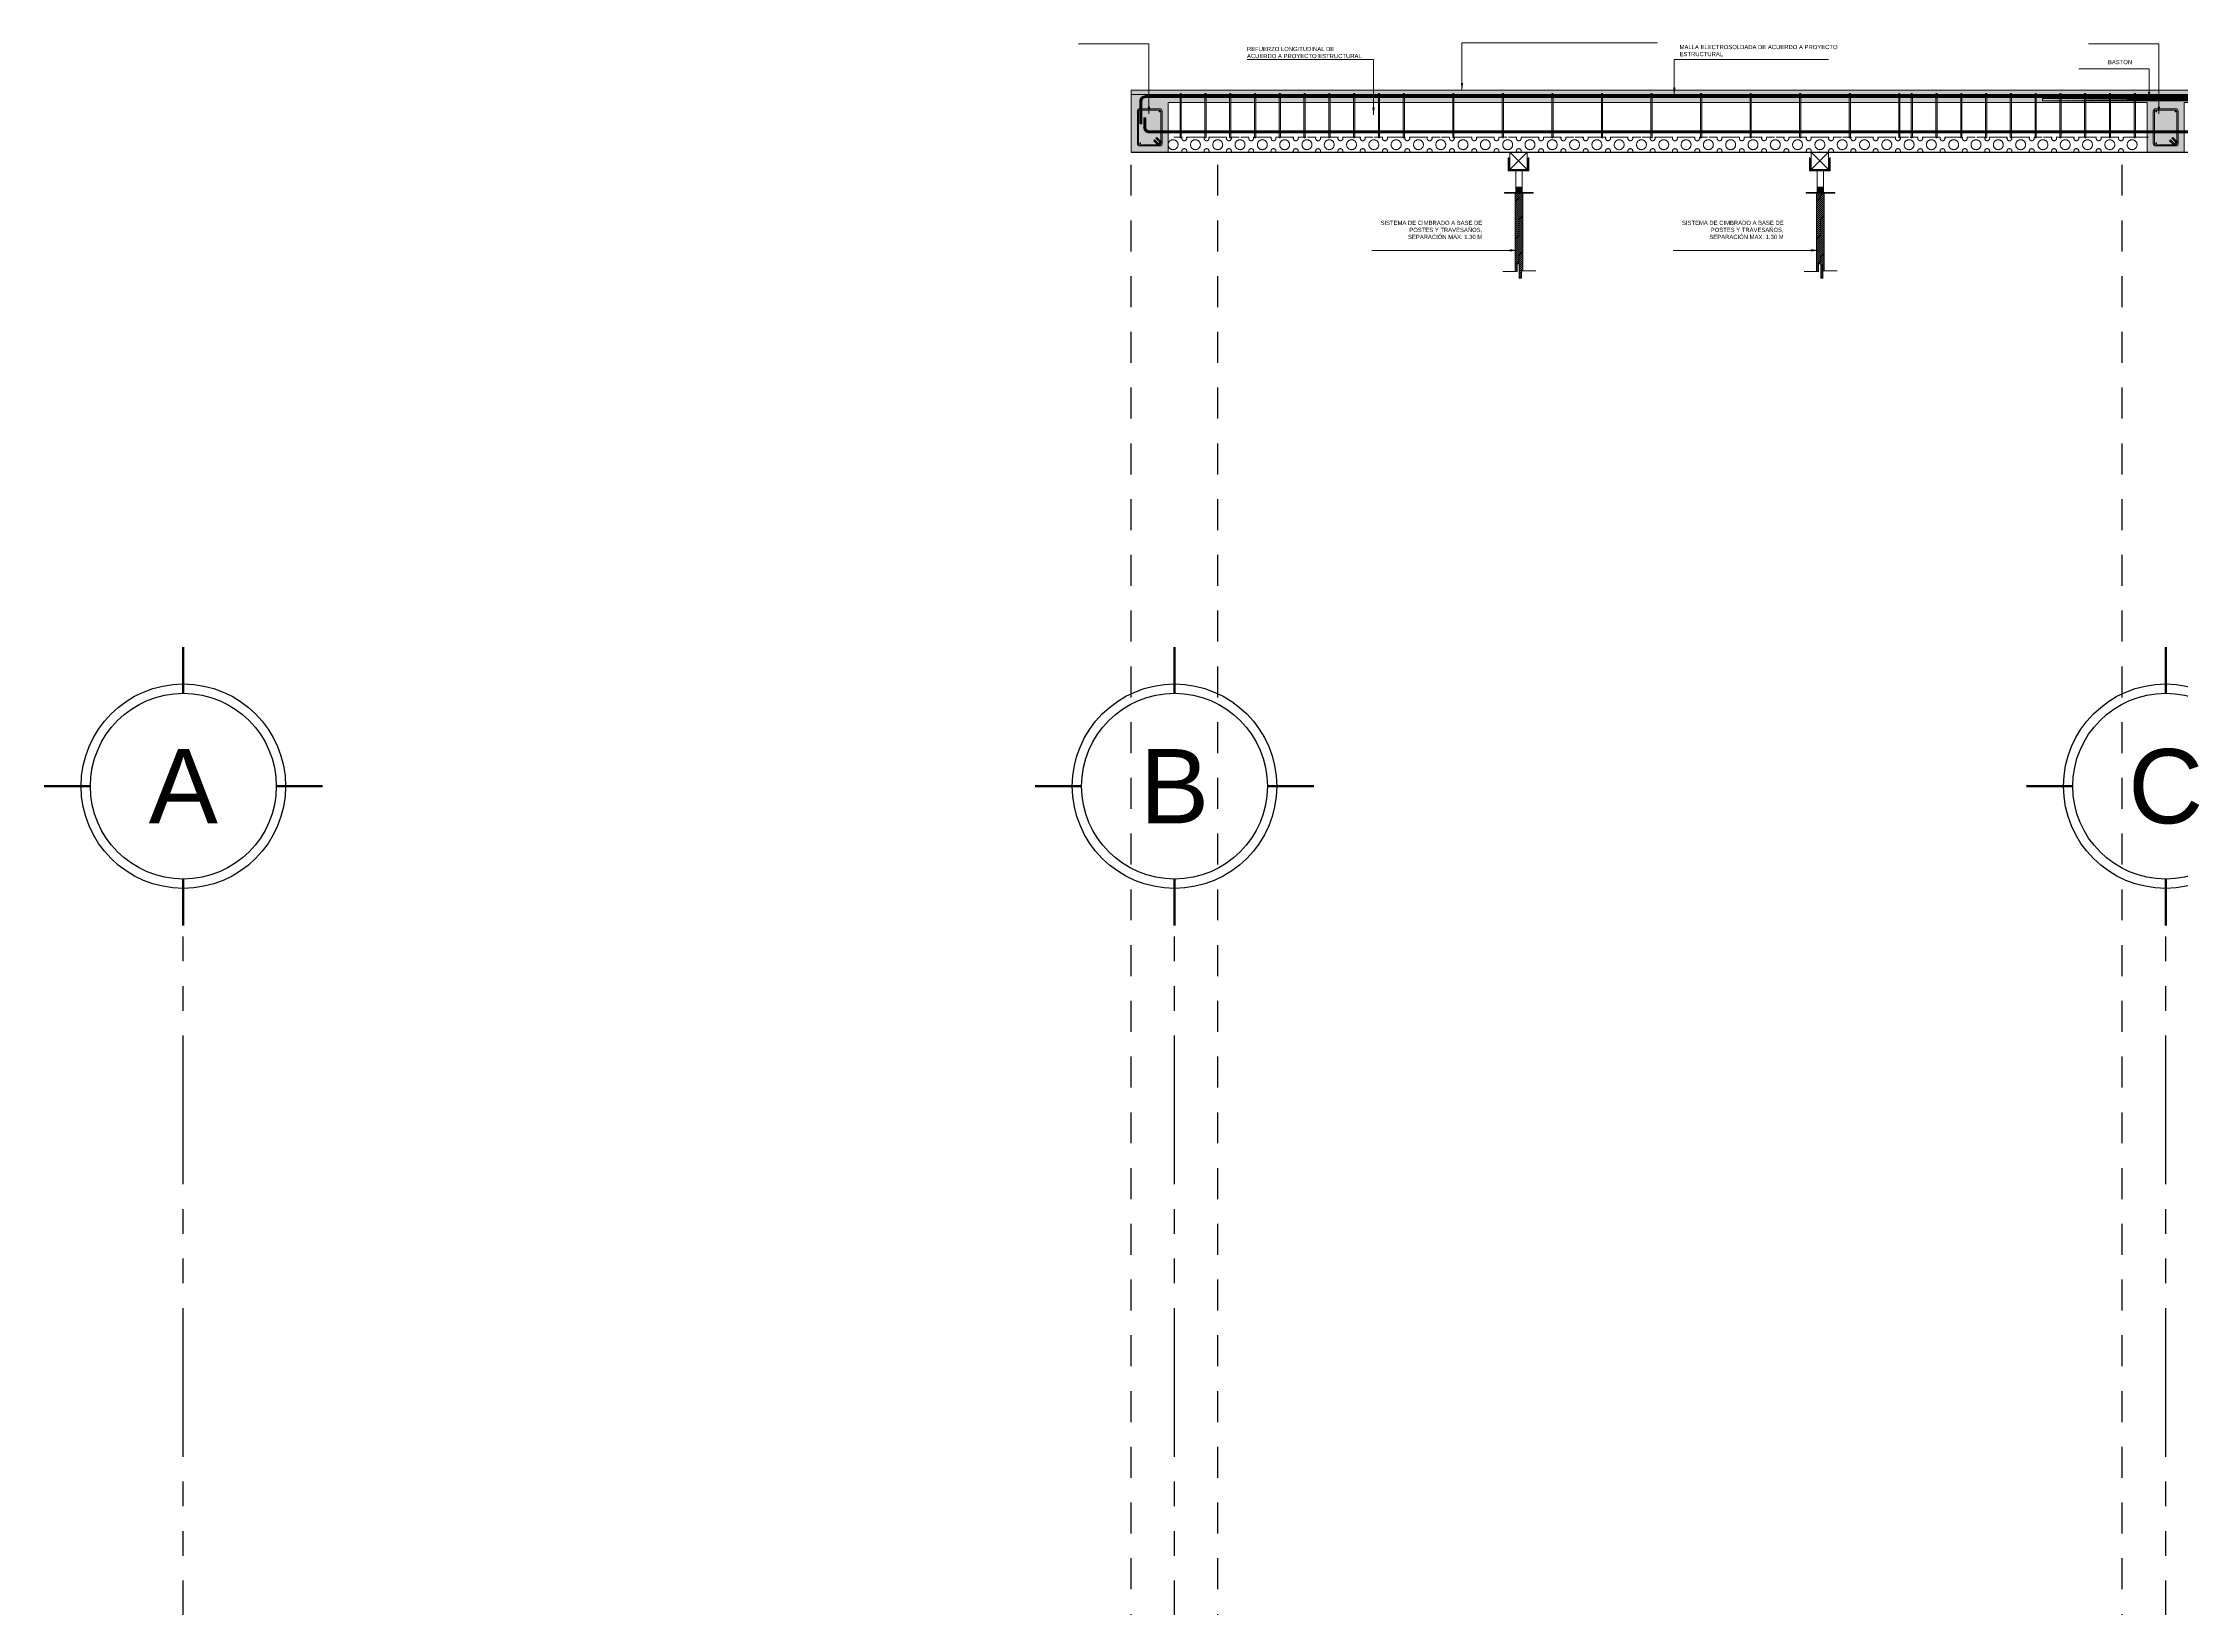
# Model space of a CAD drawing. Header units: millimetres. Extents: x 2248 to 2332, y 0 to 1240.
# Drawn here: x 2253.15 to 2261.78, y 1190.89 to 1197.21 of the extents above; entities that cross this region are included whole.
import ezdxf
from ezdxf.enums import TextEntityAlignment as Align

# ---------------------------------------------------------------- set-up
doc = ezdxf.new("R2010")
doc.units = ezdxf.units.MM
for name, pattern in [('HIDDEN', [0.375, 0.25, -0.125]), ('HIDDEN2', [0.1875, 0.125, -0.0625]), ('Xref_Ejes$0$ACAD_ISO05W100', [33, 24, -3, 0, -3, 0, -3])]:
    doc.linetypes.add(name, pattern=pattern)
for name, color, linetype, lineweight in [('0-SIMBOLOGÍA', 7, 'Continuous', 0), ('00-ACERO', 5, 'Continuous', 0), ('00-CIMBRA', 40, 'Continuous', 0), ('00-CONCRETO', 8, 'Continuous', 0), ('00-LETREROS 1', 7, 'Continuous', 0), ('02-MAKROS', 202, 'Continuous', 0), ('02-MAKROS-CANALETA 2 corrida', 252, 'Continuous', 0), ('SECC. NERVADURA', 7, 'Continuous', 20)]:
    doc.layers.add(name, color=color, linetype=linetype, lineweight=lineweight)
for name, color, linetype in [('00-VIGAS', 1, 'Continuous'), ('Xref_Ejes$0$00-EJES', 1, 'Xref_Ejes$0$ACAD_ISO05W100'), ('Xref_Ejes$0$Globo Eje', 1, 'Continuous'), ('Xref_Ejes$0$Texto', 7, 'Continuous')]:
    doc.layers.add(name, color=color, linetype=linetype)
doc.styles.add('out', font='arial.ttf')
doc.styles.get("Standard").update_dxf_attribs({"font": 'arial.ttf'})
doc.styles.add('TEXTO DETALLES', font='arial.ttf', dxfattribs={"height": 0.017})
doc.styles.add('Xref_Ejes$0$Arial', font='arial.ttf')
doc.linetypes.add('ZIGZAG', pattern='A,0.00254,-5.08,[131,ltypeshp.shx,S=5.08,R=0,X=-5.08,Y=0],-10.16,[131,ltypeshp.shx,S=5.08,R=180,X=5.08,Y=0],-5.08', length=20.32254)
doc.dimstyles.new('DETALLES M', dxfattribs={"dimtxt": 0.027, "dimasz": 0.03, "dimexe": 0.03, "dimexo": 0, "dimgap": 0.038, "dimtad": 0, "dimtih": 1, "dimtoh": 1, "dimzin": 3, "dimdsep": 46, "dimtxsty": 'Standard', "dimblk": 'ORIGIN', "dimcen": 0.025, "dimclrd": 256, "dimclre": 256, "dimclrt": 3, "dimadec": 0, "dimazin": 0, "dimtfac": 1, "dimtix": 1, "dimtmove": 0, "dimatfit": 3, "dimfxl": 1, "dimtvp": 0.84, "dimfrac": 1, "dimtolj": 1, "dimtzin": 0, "dimlwd": -1, "dimlwe": -1, "dimarcsym": 0})

# ---------------------------------------------------------------- blocks, each defined once
blk = doc.blocks.new('*U41')
at = {"layer": 'Xref_Ejes$0$Globo Eje', "ltscale": 0.025, "const_width": 0.00938}
for points in [[(0, 0.5625), (0, 0.375)], [(-0.375, 0), (-0.5625, 0)], [(0.5625, 0), (0.375, 0)], [(0, -0.375), (0, -0.5625)]]:
    blk.add_lwpolyline(points, dxfattribs=at)
at = {"layer": 'Xref_Ejes$0$Globo Eje', "ltscale": 0.025}
for radius in [0.4125, 0.375]:
    blk.add_circle((0, 0), radius, dxfattribs=at)
at = {"layer": 'Xref_Ejes$0$Texto', "color": 7, "ltscale": 0.025, "style": 'Xref_Ejes$0$Arial'}
blk.add_attdef('EJE', text='', height=0.3, dxfattribs=at).set_placement((0, 0), align=Align.MIDDLE_CENTER)
blk = doc.blocks.new('Xref_Ejes')
at = {"layer": 'Xref_Ejes$0$00-EJES', "ltscale": 0.025}
for p, q in [((0, -8.9568), (0, 12.9873)), ((4, -8.9568), (4, 12.9873)), ((8, -8.9568), (8, 12.9873))]:
    blk.add_line(p, q, dxfattribs=at)
for p, values in [((0, 13.5498), {'EJE': 'A'}), ((4, 13.5498), {'EJE': 'B'}), ((8, 13.5498), {'EJE': 'C'})]:
    blk.add_blockref('*U41', p, dxfattribs=at).add_auto_attribs(values)
blk = doc.blocks.new('armex')
at = {"layer": '00-ACERO'}
for p, q in [((2257.1717, 1197.1046), (2257.1717, 1197.2356)), ((2257.1767, 1197.1051), (2257.1767, 1197.2355)), ((2257.1821, 1197.2451), (2257.2617, 1197.2451)), ((2257.1823, 1197.2401), (2257.2617, 1197.2401)), ((2257.2667, 1197.2358), (2257.2665, 1197.1139)), ((2257.2717, 1197.2359), (2257.2717, 1197.1087)), ((2257.2468, 1197.1262), (2257.2503, 1197.1298)), ((2257.2667, 1197.1063), (2257.2468, 1197.1262)), ((2257.2717, 1197.1083), (2257.2503, 1197.1298)), ((2257.2617, 1197.0951), (2257.1817, 1197.0951)), ((2257.2618, 1197.1001), (2257.1818, 1197.1001)), ((2257.2376, 1197.1164), (2257.2412, 1197.1199)), ((2257.254, 1197.1001), (2257.2376, 1197.1164)), ((2257.261, 1197.1001), (2257.2412, 1197.1199)), ((2257.2667, 1197.1063), (2257.2667, 1197.1051))]:
    blk.add_line(p, q, dxfattribs=at)
at = {"layer": '00-ACERO', "const_width": 0.0035}
for points in [[(2257.1818, 1197.234, 1), (2257.1853, 1197.234, 1)], [(2257.2627, 1197.234, -1), (2257.2592, 1197.234, -1)], [(2257.1818, 1197.1062, -1), (2257.1853, 1197.1062, -1)], [(2257.2627, 1197.1062, 1), (2257.2592, 1197.1062, 1)]]:
    blk.add_lwpolyline(points, format="xyb", close=True, dxfattribs=at)
at = {"layer": '00-ACERO'}
for centre, radius, start, end in [((2257.1817, 1197.2351), 0.01, 87.72555, 182.27467), ((2257.1818, 1197.2351), 0.00506, 84.47253, 183.79272), ((2257.2617, 1197.2351), 0.01, 0, 90), ((2257.2617, 1197.2351), 0.005, 0, 90), ((2257.1817, 1197.1051), 0.01, 180, 270), ((2257.1817, 1197.1051), 0.005, 180, 270), ((2257.2615, 1197.1057), 0.0106, 271.26967, 14.43797), ((2257.2617, 1197.1051), 0.005, 270, 1.97058)]:
    blk.add_arc(centre, radius, start, end, dxfattribs=at)
blk = doc.blocks.new('*U487')
at = {"layer": '00-ACERO', "ltscale": 0.05}
h = blk.add_hatch(color=256, dxfattribs=at)
edge = h.paths.add_edge_path()
edge.add_line((-0.0005, 0.0893), (0.0005, 0.0893))
edge.add_arc((0.0005, 0.0873), 0.002, 0, 90, ccw=False)
edge.add_line((0.0025, 0.0873), (0.0025, -0.0873))
edge.add_arc((0.0005, -0.0873), 0.002, -90, 0, ccw=False)
edge.add_line((0.0005, -0.0893), (-0.0005, -0.0893))
edge.add_arc((-0.0005, -0.0873), 0.002, 180, 270, ccw=False)
edge.add_line((-0.0025, -0.0873), (-0.0025, 0.0873))
edge.add_arc((-0.0005, 0.0873), 0.002, 90, 180, ccw=False)
at = {"layer": '00-ACERO'}
blk.add_lwpolyline([(-0.0005, 0.0893), (0.0005, 0.0893, -0.414214), (0.0025, 0.0873), (0.0025, -0.0873, -0.414214), (0.0005, -0.0893), (-0.0005, -0.0893, -0.414214), (-0.0025, -0.0873), (-0.0025, 0.0873, -0.414214)], format="xyb", close=True, dxfattribs=at)
blk = doc.blocks.new('*U489')
at = {"layer": '02-MAKROS', "color": 0, "linetype": 'ByBlock', "lineweight": -2, "transparency": 16777216}
for p in [(0, 0), (0.1, 0), (0.2, 0), (0.3, 0), (0.4, 0), (0.5, 0), (0.6, 0), (0.7, 0), (0.8, 0), (0.9, 0)]:
    blk.add_blockref('*U487', p, dxfattribs=at)
blk = doc.blocks.new('*U491')
at = {"layer": '00-ACERO', "ltscale": 0.05}
h = blk.add_hatch(color=256, dxfattribs=at)
edge = h.paths.add_edge_path()
edge.add_line((-0.0005, 0.0893), (0.0005, 0.0893))
edge.add_arc((0.0005, 0.0873), 0.002, 0, 90, ccw=False)
edge.add_line((0.0025, 0.0873), (0.0025, -0.0873))
edge.add_arc((0.0005, -0.0873), 0.002, -90, 0, ccw=False)
edge.add_line((0.0005, -0.0893), (-0.0005, -0.0893))
edge.add_arc((-0.0005, -0.0873), 0.002, 180, 270, ccw=False)
edge.add_line((-0.0025, -0.0873), (-0.0025, 0.0873))
edge.add_arc((-0.0005, 0.0873), 0.002, 90, 180, ccw=False)
at = {"layer": '00-ACERO'}
blk.add_lwpolyline([(-0.0005, 0.0893), (0.0005, 0.0893, -0.414214), (0.0025, 0.0873), (0.0025, -0.0873, -0.414214), (0.0005, -0.0893), (-0.0005, -0.0893, -0.414214), (-0.0025, -0.0873), (-0.0025, 0.0873, -0.414214)], format="xyb", close=True, dxfattribs=at)
blk = doc.blocks.new('*U490')
at = {"layer": '02-MAKROS', "color": 0, "linetype": 'ByBlock', "lineweight": -2, "transparency": 16777216}
for p in [(0, 0), (0.1, 0), (0.2, 0), (0.3, 0), (0.4, 0), (0.5, 0), (0.6, 0), (0.7, 0), (0.8, 0), (0.9, 0)]:
    blk.add_blockref('*U491', p, dxfattribs=at)
blk = doc.blocks.new('*U492')
at = {"layer": '00-ACERO', "ltscale": 0.05}
h = blk.add_hatch(color=256, dxfattribs=at)
edge = h.paths.add_edge_path()
edge.add_line((-0.0005, 0.0893), (0.0005, 0.0893))
edge.add_arc((0.0005, 0.0873), 0.002, 0, 90, ccw=False)
edge.add_line((0.0025, 0.0873), (0.0025, -0.0873))
edge.add_arc((0.0005, -0.0873), 0.002, -90, 0, ccw=False)
edge.add_line((0.0005, -0.0893), (-0.0005, -0.0893))
edge.add_arc((-0.0005, -0.0873), 0.002, 180, 270, ccw=False)
edge.add_line((-0.0025, -0.0873), (-0.0025, 0.0873))
edge.add_arc((-0.0005, 0.0873), 0.002, 90, 180, ccw=False)
at = {"layer": '00-ACERO'}
blk.add_lwpolyline([(-0.0005, 0.0893), (0.0005, 0.0893, -0.414214), (0.0025, 0.0873), (0.0025, -0.0873, -0.414214), (0.0005, -0.0893), (-0.0005, -0.0893, -0.414214), (-0.0025, -0.0873), (-0.0025, 0.0873, -0.414214)], format="xyb", close=True, dxfattribs=at)
blk = doc.blocks.new('*U493')
at = {"layer": '02-MAKROS', "color": 0, "linetype": 'ByBlock', "lineweight": -2, "transparency": 16777216}
for p in [(0, 0), (0.2, 0), (0.4, 0), (0.6, 0), (0.8, 0), (1, 0), (1.2, 0), (1.4, 0), (1.6, 0), (1.8, 0)]:
    blk.add_blockref('*U492', p, dxfattribs=at)
blk = doc.blocks.new('canal')
at = {"layer": '02-MAKROS-CANALETA 2 corrida', "linetype": 'HIDDEN', "ltscale": 0.05}
for p, q in [((119.1009, 87.847), (119.0679, 87.847)), ((119.1009, 87.787), (119.0679, 87.787)), ((119.1909, 87.847), (119.1191, 87.847)), ((119.1909, 87.787), (119.1191, 87.787)), ((119.2809, 87.847), (119.2091, 87.847)), ((119.2809, 87.787), (119.2091, 87.787)), ((119.3321, 87.847), (119.2991, 87.847)), ((119.3321, 87.787), (119.2991, 87.787))]:
    blk.add_line(p, q, dxfattribs=at)
for points in [[(119.085, 87.817, -1), (119.045, 87.817, -1)], [(119.175, 87.817, -1), (119.135, 87.817, -1)], [(119.265, 87.817, -1), (119.225, 87.817, -1)], [(119.355, 87.817, -1), (119.315, 87.817, -1)]]:
    blk.add_lwpolyline(points, format="xyb", close=True, dxfattribs=at)
for centre, start, end in [((119.11, 87.8429), 155.86542, 24.13458), ((119.11, 87.7911), 335.86542, 204.13458), ((119.2, 87.8429), 155.86542, 24.13458), ((119.2, 87.7911), 335.86542, 204.13458), ((119.29, 87.8429), 155.86542, 24.13458), ((119.29, 87.7911), 335.86542, 204.13458)]:
    blk.add_arc(centre, 0.01, start, end, dxfattribs=at)
blk = doc.blocks.new('*U517')
at = {"layer": '00-VIGAS'}
blk.add_blockref('canal', (-119.2, -87.817), dxfattribs=at)
blk = doc.blocks.new('*U518')
at = {"layer": 'SECC. NERVADURA', "color": 0, "linetype": 'ByBlock', "lineweight": -2, "transparency": 16777216}
for p in [(0, 0), (0.27, 0), (0.54, 0), (0.81, 0), (1.08, 0), (1.35, 0), (1.62, 0), (1.89, 0), (2.16, 0), (2.43, 0), (2.7, 0), (2.97, 0), (3.24, 0), (3.51, 0)]:
    blk.add_blockref('*U517', p, dxfattribs=at)
blk = doc.blocks.new('CORTES')
for p, q in [((578.188, 649.857), (578.043, 649.857)), ((578.043, 649.834), (578.043, 649.857)), ((578.118, 649.834), (578.043, 649.834)), ((578.113, 650.024), (578.113, 649.88)), ((578.113, 649.88), (578.188, 649.88)), ((578.118, 649.69), (578.118, 649.834)), ((578.188, 649.88), (578.188, 649.857))]:
    blk.add_line(p, q)
blk = doc.blocks.new('_Origin')
at = {"color": 0, "linetype": 'ByBlock', "lineweight": -2}
blk.add_line((0, 0), (-1, 0), dxfattribs=at)
blk.add_circle((0, 0), 0.5, dxfattribs=at)

msp = doc.modelspace()

# ---------------------------------------------------------------- hatches: boundary and pattern name
at = {"layer": '00-ACERO', "ltscale": 0.05}
h = msp.add_hatch(dxfattribs=at)
h.set_pattern_fill('ANSI31', color=256, scale=0.0008, angle=90, style=0)
h.set_pattern_definition([(135, (2052.5681336, 1041.2833806), (-0.001796051224, -0.001796051224), [])])
edge = h.paths.add_edge_path()
edge.add_line((2271.6851, 1196.9901), (2257.6192, 1196.9901))
edge.add_line((2257.6192, 1196.9901), (2257.603, 1196.9901))
edge.add_arc((2257.603, 1196.9751), 0.015, 90, 180)
edge.add_line((2257.588, 1196.9751), (2257.588, 1196.8849))
edge.add_line((2257.588, 1196.8849), (2257.5797, 1196.8849))
edge.add_line((2257.5797, 1196.8849), (2257.5797, 1196.9751))
edge.add_arc((2257.603, 1196.9751), 0.0234, 90, 180, ccw=False)
edge.add_line((2257.603, 1196.9984), (2257.6192, 1196.9984))
edge.add_line((2257.6192, 1196.9984), (2271.6851, 1196.9984))
edge.add_line((2271.6851, 1196.9984), (2271.6851, 1196.9901))
h = msp.add_hatch(dxfattribs=at)
h.set_pattern_fill('ANSI31', color=256, scale=0.0008, angle=270, style=0)
h.set_pattern_definition([(315, (2478.8477707, 1352.5627312), (0.001796051224, 0.001796051224), [])])
edge = h.paths.add_edge_path()
edge.add_line((2259.7308, 1196.856), (2273.7967, 1196.856))
edge.add_line((2273.7967, 1196.856), (2273.8129, 1196.856))
edge.add_arc((2273.8129, 1196.871), 0.015, 270, 360)
edge.add_line((2273.8279, 1196.871), (2273.8279, 1196.9612))
edge.add_line((2273.8279, 1196.9612), (2273.8363, 1196.9612))
edge.add_line((2273.8363, 1196.9612), (2273.8363, 1196.871))
edge.add_arc((2273.8129, 1196.871), 0.0234, 270, 360, ccw=False)
edge.add_line((2273.8129, 1196.8477), (2273.7967, 1196.8477))
edge.add_line((2273.7967, 1196.8477), (2259.7308, 1196.8477))
edge.add_line((2259.7308, 1196.8477), (2259.7308, 1196.856))
h = msp.add_hatch(dxfattribs=at)
h.set_pattern_fill('ANSI31', color=256, scale=0.0008, style=0)
h.set_pattern_definition([(45, (2272.4961753, 991.0069716), (-0.001796051224, 0.001796051224), [])])
edge = h.paths.add_edge_path()
edge.add_line((2261.2221, 1196.9861), (2262.2215, 1196.9861))
edge.add_line((2261.2221, 1196.9777), (2262.2227, 1196.9777))
h = msp.add_hatch(dxfattribs=at)
h.set_pattern_fill('ANSI31', color=256, scale=0.0008, angle=90, style=0)
h.set_pattern_definition([(135, (2052.5681336, 1041.288405), (-0.001796051224, -0.001796051224), [])])
edge = h.paths.add_edge_path()
edge.add_line((2265.7967, 1196.856), (2257.6345, 1196.856))
edge.add_line((2257.6345, 1196.856), (2257.6183, 1196.856))
edge.add_arc((2257.6183, 1196.871), 0.015, 180, 270, ccw=False)
edge.add_line((2257.6033, 1196.871), (2257.6033, 1196.9089))
edge.add_line((2257.6033, 1196.9089), (2257.595, 1196.9089))
edge.add_line((2257.595, 1196.9089), (2257.595, 1196.871))
edge.add_arc((2257.6183, 1196.871), 0.0234, 180, 270)
edge.add_line((2257.6183, 1196.8477), (2257.6345, 1196.8477))
edge.add_line((2257.6345, 1196.8477), (2265.7967, 1196.8477))
edge.add_line((2265.7967, 1196.8477), (2265.7967, 1196.856))
at = {"layer": '00-CIMBRA'}
h = msp.add_hatch(dxfattribs=at)
h.set_pattern_fill('JIS_WOOD', color=256, scale=0.008, style=0)
h.set_pattern_definition([(45, (2145.109699, 1144.3501284), (-0.004, 0.004), [])])
h.paths.add_polyline_path([(2259.0938, 1196.289), (2259.1016, 1196.289), (2259.1016, 1196.3188), (2259.1109, 1196.3188), (2259.1109, 1196.2611), (2259.1201, 1196.2611), (2259.1201, 1196.2909), (2259.1253, 1196.2909), (2259.1253, 1196.6046), (2259.0938, 1196.6046)])
h = msp.add_hatch(dxfattribs=at)
h.set_pattern_fill('JIS_WOOD', color=256, scale=0.008, style=0)
h.set_pattern_definition([(45, (2146.326015, 1144.3501284), (-0.004, 0.004), [])])
h.paths.add_polyline_path([(2260.3101, 1196.289), (2260.318, 1196.289), (2260.318, 1196.3188), (2260.3272, 1196.3188), (2260.3272, 1196.2611), (2260.3365, 1196.2611), (2260.3365, 1196.2909), (2260.3416, 1196.2909), (2260.3416, 1196.6046), (2260.3101, 1196.6046)])
at = {"layer": '00-CONCRETO'}
h = msp.add_hatch(dxfattribs=at)
h.set_pattern_fill('AR-CONC', color=256, scale=0.004)
h.set_pattern_definition([(50, (2141.212618, 1105.712392), (0.0286904073, -0.0025100854), [0.003, -0.033]), (355, (2141.212618, 1105.712392), (-0.0055500533, 0.0300876853), [0.0024, -0.0264]), (100.451444, (2141.21501, 1105.712183), (0.023140354, 0.0275775996), [0.0025496077, -0.0280456845]), (46.1842, (2141.212618, 1105.72039), (0.042689653, -0.006620771), [0.0045, -0.0495]), (96.635635, (2141.216176, 1105.71984), (0.037386478, 0.038964744), [0.003824414, -0.04206855]), (351.184164, (2141.21262, 1105.72039), (0.037386478, 0.038964744), [0.0036, -0.0396]), (21, (2141.216618, 1105.718392), (0.023876282, -0.0161047556), [0.003, -0.033]), (326, (2141.216618, 1105.718392), (0.0097326133, 0.029006002), [0.0024, -0.0264]), (71.451445, (2141.218608, 1105.71705), (0.033608895, 0.012901246), [0.0025496076, -0.0280456845]), (37.5, (2141.212618, 1105.712392), (0.0004863942, 0.01331575415), [0, -0.02608, 0, -0.0268, 0, -0.0265]), (7.5, (2141.212618, 1105.712392), (0.0105227815, 0.0157764685), [0, -0.01528, 0, -0.02548, 0, -0.0101]), (327.5, (2141.203698, 1105.712392), (0.02135289745, -0.0009021949), [0, -0.01, 0, -0.0312, 0, -0.0414]), (317.5, (2141.199698, 1105.712392), (0.0233274468, 0.0040041993), [0, -0.013, 0, -0.02072, 0, -0.0294])])
h.paths.add_polyline_path([(2257.6945, 1196.9701), (2261.6446, 1196.9701), (2261.6445, 1196.7701), (2261.7945, 1196.7701), (2261.7954, 1196.9701), (2265.645, 1196.9701), (2265.645, 1196.7701), (2265.795, 1196.7701), (2265.795, 1196.9701), (2269.645, 1196.9701), (2269.645, 1196.7701), (2269.795, 1196.7701), (2269.795, 1196.9701), (2273.7412, 1196.9701), (2273.7412, 1196.7701), (2273.8912, 1196.7701), (2273.8912, 1197.0201), (2257.5445, 1197.0201), (2257.5445, 1196.7701), (2257.6945, 1196.7701)])

# ---------------------------------------------------------------- linework, layer by layer
at = {"color": 2, "linetype": 'HIDDEN2', "lineweight": -2}
for p, q in [((2257.544, 1189.8445), (2257.544, 1196.7701)), ((2257.8945, 1189.8445), (2257.8945, 1196.7701)), ((2261.5434, 1189.8445), (2261.5434, 1196.7701))]:
    msp.add_line(p, q, dxfattribs=at)
at = {"layer": '00-ACERO', "color": 4, "linetype": 'ZIGZAG', "ltscale": 0.001}
msp.add_line((2257.544, 1197.0025), (2273.8912, 1197.0025), dxfattribs=at)
at = {"layer": '00-ACERO'}
for points in [[(2271.6851, 1196.9901), (2257.6192, 1196.9901), (2257.603, 1196.9901, 0.414214), (2257.588, 1196.9751), (2257.588, 1196.8849), (2257.5797, 1196.8849), (2257.5797, 1196.9751, -0.414214), (2257.603, 1196.9984), (2257.6192, 1196.9984), (2271.6851, 1196.9984)], [(2259.7308, 1196.856), (2273.7967, 1196.856), (2273.8129, 1196.856, 0.414214), (2273.8279, 1196.871), (2273.8279, 1196.9612), (2273.8363, 1196.9612), (2273.8363, 1196.871, -0.414214), (2273.8129, 1196.8477), (2273.7967, 1196.8477), (2259.7308, 1196.8477)], [(2265.7967, 1196.856), (2257.6345, 1196.856), (2257.6183, 1196.856, -0.414214), (2257.6033, 1196.871), (2257.6033, 1196.9089), (2257.595, 1196.9089), (2257.595, 1196.871, 0.414214), (2257.6183, 1196.8477), (2257.6345, 1196.8477), (2265.7967, 1196.8477)]]:
    msp.add_lwpolyline(points, format="xyb", close=True, dxfattribs=at)
msp.add_lwpolyline([(2261.2221, 1196.9861), (2262.2215, 1196.9861), (2262.2227, 1196.9777), (2261.2221, 1196.9777)], close=True, dxfattribs=at)
at = {"layer": '00-CIMBRA'}
for p, q in [((2259.0656, 1196.6941), (2259.0656, 1196.7466)), ((2259.0687, 1196.7466), (2259.0656, 1196.7466)), ((2259.0656, 1196.6941), (2259.1496, 1196.6941)), ((2259.0687, 1196.6972), (2259.0687, 1196.7466)), ((2259.0687, 1196.6972), (2259.1464, 1196.6972)), ((2259.1426, 1196.7001), (2259.0726, 1196.7701)), ((2259.0726, 1196.7001), (2259.1426, 1196.7701)), ((2259.0965, 1196.6941), (2259.0965, 1196.6077)), ((2259.1227, 1196.6941), (2259.1227, 1196.6077)), ((2259.1464, 1196.6972), (2259.1464, 1196.7466)), ((2259.1464, 1196.7466), (2259.1496, 1196.7466)), ((2259.1496, 1196.6941), (2259.1496, 1196.7466)), ((2260.2819, 1196.6941), (2260.2819, 1196.7466)), ((2260.285, 1196.7466), (2260.2819, 1196.7466)), ((2260.2819, 1196.6941), (2260.3659, 1196.6941)), ((2260.285, 1196.6972), (2260.285, 1196.7466)), ((2260.285, 1196.6972), (2260.3627, 1196.6972)), ((2260.3589, 1196.7001), (2260.2889, 1196.7701)), ((2260.2889, 1196.7001), (2260.3589, 1196.7701)), ((2260.3128, 1196.6941), (2260.3128, 1196.6077)), ((2260.339, 1196.6941), (2260.339, 1196.6077)), ((2260.3627, 1196.6972), (2260.3627, 1196.7466)), ((2260.3627, 1196.7466), (2260.3659, 1196.7466)), ((2260.3659, 1196.6941), (2260.3659, 1196.7466)), ((2259.0518, 1196.6077), (2259.1673, 1196.6077)), ((2259.0518, 1196.6046), (2259.0518, 1196.6077)), ((2259.0965, 1196.6282), (2259.1227, 1196.6282)), ((2259.0965, 1196.6261), (2259.1227, 1196.6261)), ((2259.0965, 1196.624), (2259.1227, 1196.624)), ((2259.0965, 1196.6219), (2259.1227, 1196.6219)), ((2259.0965, 1196.6198), (2259.1227, 1196.6198)), ((2259.0965, 1196.6177), (2259.1227, 1196.6177)), ((2259.0965, 1196.6156), (2259.1227, 1196.6156)), ((2259.0965, 1196.6135), (2259.1227, 1196.6135)), ((2259.0965, 1196.6114), (2259.1227, 1196.6114)), ((2259.0965, 1196.6093), (2259.1227, 1196.6093)), ((2259.1673, 1196.6046), (2259.1673, 1196.6077)), ((2260.2681, 1196.6077), (2260.3836, 1196.6077)), ((2260.2681, 1196.6046), (2260.2681, 1196.6077)), ((2260.3128, 1196.6282), (2260.339, 1196.6282)), ((2260.3128, 1196.6261), (2260.339, 1196.6261)), ((2260.3128, 1196.624), (2260.339, 1196.624)), ((2260.3128, 1196.6219), (2260.339, 1196.6219)), ((2260.3128, 1196.6198), (2260.339, 1196.6198)), ((2260.3128, 1196.6177), (2260.339, 1196.6177)), ((2260.3128, 1196.6156), (2260.339, 1196.6156)), ((2260.3128, 1196.6135), (2260.339, 1196.6135)), ((2260.3128, 1196.6114), (2260.339, 1196.6114)), ((2260.3128, 1196.6093), (2260.339, 1196.6093)), ((2260.3836, 1196.6046), (2260.3836, 1196.6077)), ((2259.0518, 1196.6046), (2259.1673, 1196.6046)), ((2259.0938, 1196.6046), (2259.0938, 1196.289)), ((2259.1253, 1196.6046), (2259.1253, 1196.2909)), ((2260.2681, 1196.6046), (2260.3836, 1196.6046)), ((2260.3101, 1196.6046), (2260.3101, 1196.289)), ((2260.3416, 1196.6046), (2260.3416, 1196.2909))]:
    msp.add_line(p, q, dxfattribs=at)
for points in [[(2259.0726, 1196.7001), (2259.1426, 1196.7001), (2259.1426, 1196.7701), (2259.0726, 1196.7701)], [(2260.2889, 1196.7001), (2260.3589, 1196.7001), (2260.3589, 1196.7701), (2260.2889, 1196.7701)]]:
    msp.add_lwpolyline(points, close=True, dxfattribs=at)
at = {"layer": '00-CONCRETO'}
msp.add_lwpolyline([(2257.5445, 1197.0201), (2273.8912, 1197.0201), (2273.8912, 1196.7701), (2273.7412, 1196.7701), (2273.7412, 1196.9701), (2269.795, 1196.9701), (2269.795, 1196.7701), (2269.645, 1196.7701), (2269.645, 1196.9701), (2265.795, 1196.9701), (2265.795, 1196.7701), (2265.645, 1196.7701), (2265.645, 1196.9701), (2261.7946, 1196.9701), (2261.7945, 1196.7701), (2261.6445, 1196.7701), (2261.6446, 1196.9701), (2257.6945, 1196.9701), (2257.6945, 1196.7701), (2257.5445, 1196.7701)], close=True, dxfattribs=at)
at = {"layer": '02-MAKROS'}
msp.add_lwpolyline([(2257.694, 1196.7701), (2261.6445, 1196.7701), (2261.6445, 1196.9701), (2257.694, 1196.9701)], close=True, dxfattribs=at)
at = {"layer": '02-MAKROS-CANALETA 2 corrida', "linetype": 'HIDDEN', "ltscale": 0.05}
for p, q in [((2261.5298, 1196.8301), (2261.458, 1196.8301)), ((2261.6499, 1196.8301), (2261.548, 1196.8301)), ((2261.5298, 1196.7701), (2261.458, 1196.7701)), ((2261.6499, 1196.7701), (2261.548, 1196.7701))]:
    msp.add_line(p, q, dxfattribs=at)
for points in [[(2261.5139, 1196.8001, -1), (2261.4739, 1196.8001, -1)], [(2261.6039, 1196.8001, -1), (2261.5639, 1196.8001, -1)]]:
    msp.add_lwpolyline(points, format="xyb", close=True, dxfattribs=at)
for centre, start, end in [((2261.5389, 1196.826), 155.86542, 24.13458), ((2261.5389, 1196.7742), 335.86542, 204.13458)]:
    msp.add_arc(centre, 0.01, start, end, dxfattribs=at)
at = {"layer": 'SECC. NERVADURA', "lineweight": -2}
msp.add_line((2257.544, 1196.7701), (2273.8912, 1196.7701), dxfattribs=at)
for p in [(2259.1076, 1196.7701), (2260.3239, 1196.7701)]:
    msp.add_point(p, dxfattribs=at)

# ---------------------------------------------------------------- block references
msp.add_blockref('Xref_Ejes', (2253.7195, 1180.6611))
at = {"layer": '0-SIMBOLOGÍA', "xscale": 0.4000000000000057, "yscale": 0.4000000000000057, "zscale": 0.4000000000000057, "rotation": 270}
for p in [(1999.1681, 1427.5361), (2000.3844, 1427.5361)]:
    msp.add_blockref('CORTES', p, dxfattribs=at)
at = {"layer": '02-MAKROS'}
for name, p in [('*U489', (2257.7445, 1196.9176)), ('*U493', (2258.8445, 1196.9176)), ('*U490', (2260.6946, 1196.9175))]:
    msp.add_blockref(name, p, dxfattribs=at)
at = {"layer": 'SECC. NERVADURA', "lineweight": -2}
for name, p in [('armex', (0.3978, -0.3)), ('armex', (4.4978, -0.3)), ('*U518', (2257.8489, 1196.8001))]:
    msp.add_blockref(name, p, dxfattribs=at)

# ---------------------------------------------------------------- texts
at = {"layer": '00-LETREROS 1', "char_height": 0.017}
for s, insert, width, attachment_point, style in [('{\\fArial|b0|i0|c238|p34;REFUERZ\\fArial|b0|i0|c0|p34;O \\fArial|b0|i0|c238|p34;L\\fArial|b0|i0|c0|p34;ON\\fArial|b0|i0|c238|p34;GITU\\fArial|b0|i0|c0|p34;D\\fArial|b0|i0|c238|p34;I\\fArial|b0|i0|c0|p34;NA\\fArial|b0|i0|c238|p34;L\\fArial|b0|i0|c0|p34; D\\fArial|b0|i0|c238|p34;E\\fArial|b0|i0|c0|p34; AC\\fArial|b0|i0|c238|p34;UER\\fArial|b0|i0|c0|p34;DO A \\fArial|b0|i0|c238|p34;PR\\fArial|b0|i0|c0|p34;O\\fArial|b0|i0|c238|p34;YE\\fArial|b0|i0|c0|p34;C\\fArial|b0|i0|c238|p34;T\\fArial|b0|i0|c0|p34;O \\fArial|b0|i0|c238|p34;ESTRU\\fArial|b0|i0|c0|p34;C\\fArial|b0|i0|c238|p34;TUR\\fArial|b0|i0|c0|p34;A\\fArial|b0|i0|c238|p34;L}', (2258.0118, 1197.1949), 0.472031, 1, 'out'), ('{\\fArial|b0|i0|c238|p34;MALLA ELECTROSOLDADA }DE ACUERDO A PROYECTO ESTRUCTURAL', (2259.7577, 1197.2028), 0.639796, 1, 'out'), ('BASTON ', (2261.5839, 1197.1421), 0.122787, 3, 'TEXTO DETALLES'), ('\\pi0.16132;{\\fArial|b0|i0|c238|p34;SISTEM}A D{\\fArial|b0|i0|c238|p34;E} C{\\fArial|b0|i0|c238|p34;IM}B{\\fArial|b0|i0|c238|p34;R}ADO A BA{\\fArial|b0|i0|c238|p34;SE} D{\\fArial|b0|i0|c238|p34;E} \\P\\pi0;{\\fArial|b0|i0|c238|p34;P}O{\\fArial|b0|i0|c238|p34;STES} {\\fArial|b0|i0|c238|p34;Y} {\\fArial|b0|i0|c238|p34;TR}A{\\fArial|b0|i0|c238|p34;VES}A{\\fArial|b0|i0|c238|p34;Ñ}O{\\fArial|b0|i0|c238|p34;S,}\\P{\\fArial|b0|i0|c238|p34;SEP}A{\\fArial|b0|i0|c238|p34;R}AC{\\fArial|b0|i0|c238|p34;IÓ}N MAX: 1.30 M', (2258.9613, 1196.4932), 0.620577, 3, 'out'), ('\\pi0.16132;{\\fArial|b0|i0|c238|p34;SISTEM}A D{\\fArial|b0|i0|c238|p34;E} C{\\fArial|b0|i0|c238|p34;IM}B{\\fArial|b0|i0|c238|p34;R}ADO A BA{\\fArial|b0|i0|c238|p34;SE} D{\\fArial|b0|i0|c238|p34;E} \\P\\pi0;{\\fArial|b0|i0|c238|p34;P}O{\\fArial|b0|i0|c238|p34;STES} {\\fArial|b0|i0|c238|p34;Y} {\\fArial|b0|i0|c238|p34;TR}A{\\fArial|b0|i0|c238|p34;VES}A{\\fArial|b0|i0|c238|p34;Ñ}O{\\fArial|b0|i0|c238|p34;S,}\\P{\\fArial|b0|i0|c238|p34;SEP}A{\\fArial|b0|i0|c238|p34;R}AC{\\fArial|b0|i0|c238|p34;IÓ}N MAX: 1.30 M', (2260.1776, 1196.4932), 0.620577, 3, 'out')]:
    msp.add_mtext(s, dxfattribs=dict(at, insert=insert, width=width, attachment_point=attachment_point, style=style))

# ---------------------------------------------------------------- leaders
at = {"layer": '00-LETREROS 1'}
for points in [[(2258.8796, 1197.0192), (2258.8796, 1197.2116), (2259.668, 1197.2116)], [(2257.6162, 1196.9243), (2257.6162, 1197.2076), (2257.332, 1197.2076)], [(2258.5225, 1196.9213), (2258.5225, 1197.1442), (2258.0128, 1197.1442)], [(2259.7365, 1197), (2259.7365, 1197.1442), (2260.3587, 1197.1442)], [(2261.6919, 1196.9243), (2261.6919, 1197.2076), (2261.4077, 1197.2076)], [(2261.6525, 1196.9829), (2261.6525, 1197.1067), (2261.3683, 1197.1067)], [(2259.1018, 1196.3737), (2258.8907, 1196.3737), (2258.5152, 1196.3737)], [(2260.3181, 1196.3737), (2260.1071, 1196.3737), (2259.7316, 1196.3737)]]:
    msp.add_leader(points, dimstyle='DETALLES M', override={"dimgap": 0.038, "dimtad": 0}, dxfattribs=at)

doc.saveas('drawing.dxf')
